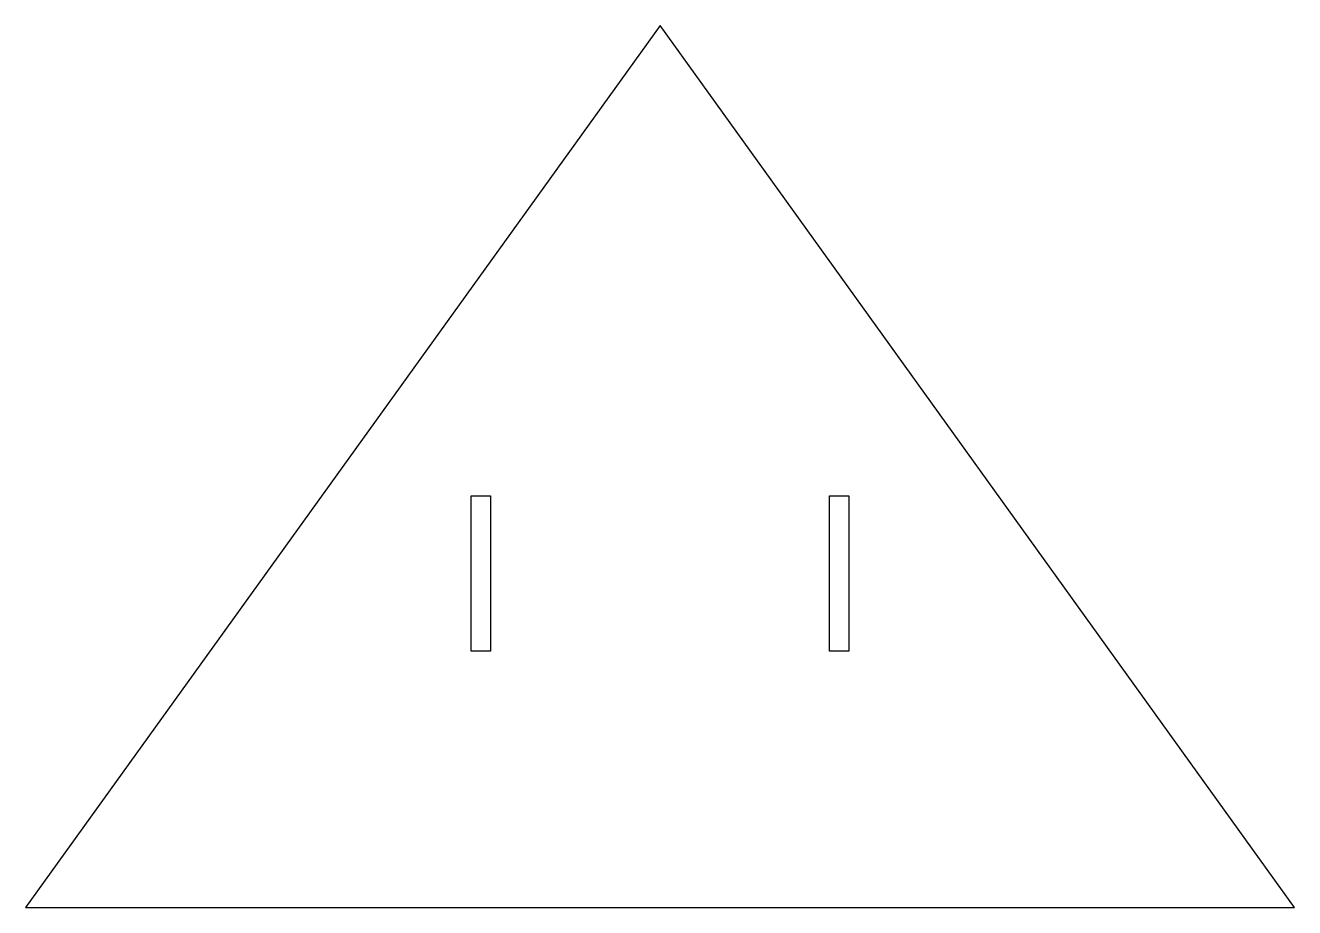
# Model space of a CAD drawing. Header units: millimetres. Extents: x -20.4 to 20.4, y -14.1 to 14.2.
import ezdxf

# ---------------------------------------------------------------- set-up
doc = ezdxf.new("R2010")
doc.units = ezdxf.units.MM
doc.layers.get('0').update_dxf_attribs({"linetype": 'CONTINUOUS'})

msp = doc.modelspace()

# ---------------------------------------------------------------- linework, layer by layer
for p, q in [((0, 14.171), (-20.355, -14.144)), ((20.355, -14.144), (0, 14.171)), ((-6.058, -5.908), (-6.058, -0.923)), ((-6.058, -0.923), (-5.433, -0.923)), ((-5.433, -0.923), (-5.433, -5.908)), ((5.433, -5.908), (5.433, -0.923)), ((5.433, -0.923), (6.058, -0.923)), ((6.058, -0.923), (6.058, -5.908)), ((-5.433, -5.908), (-6.058, -5.908)), ((6.058, -5.908), (5.433, -5.908)), ((-20.355, -14.144), (20.355, -14.144))]:
    msp.add_line(p, q)

doc.saveas('drawing.dxf')
